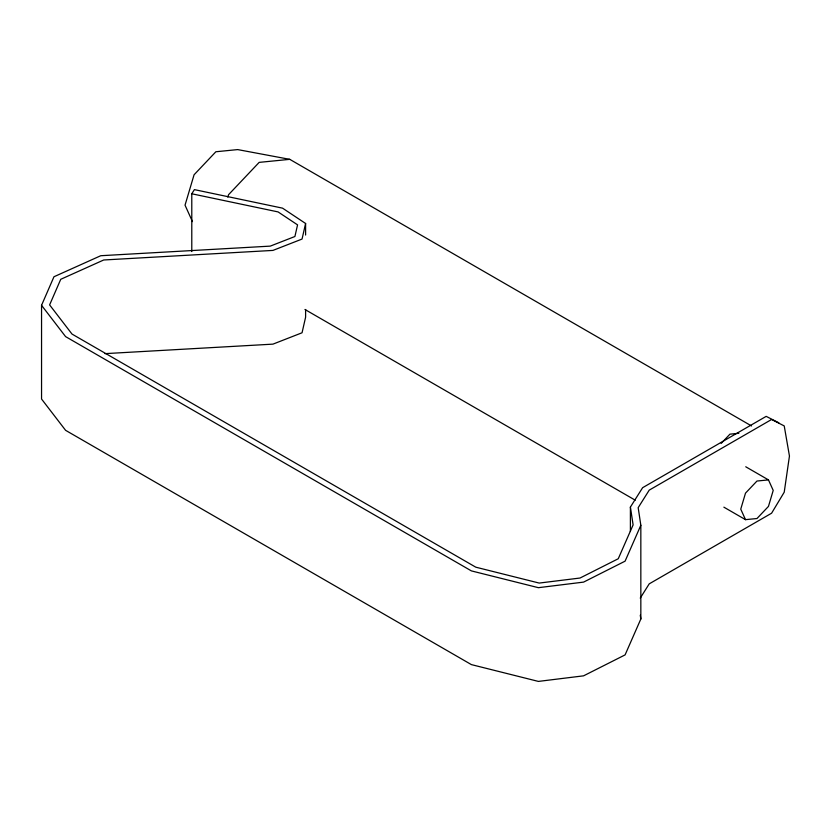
<?xml version="1.0" encoding="UTF-8"?>
<svg xmlns="http://www.w3.org/2000/svg" width="831" height="831" viewBox="0 0 831 831"><rect width="100%" height="100%" fill="white"/><g stroke="black" fill="none" stroke-linecap="round" stroke-linejoin="round"><path stroke-width="1.25" d="M630.397 531.476L630.397 507.087L642.623 487.693L766.182 416.362L778.813 422.792M191.784 251.554L191.784 193.779L278.073 211.915L297.56 224.879L294.912 236.503L270.272 246.121L100.759 255.719L53.963 276.754L41.55 305.309L41.55 399.025L65.587 430.323L471.395 664.613L538.395 681.41L583.591 675.832L625.089 654.89L640.836 619.002L640.836 525.275L638.177 507.679L649.229 490.134L771.594 419.489L784.225 425.919L789.45 456.042L784.225 492.191L771.594 513.205L649.229 583.85L640.244 598.112M191.784 193.779L194.402 189.624L282.55 208.155L305.6 223.487L302.048 239.058L272.952 250.411L103.709 259.989L60.746 279.299L49.611 304.904L72.006 334.062L475.779 567.178L539.194 583.071L580.048 578.023L618.254 558.744L633.108 524.912L630.397 507.087M227.829 197.124L228.556 194.693L259.168 162.377L289.77 159.344L751.546 425.95M640.836 525.275L625.089 561.164L583.591 582.105L538.395 587.683L471.395 570.897L65.587 336.607L41.55 305.309M721.183 443.401L729.93 434.166L738.852 433.283M768.467 479.892L756.979 481.035L745.5 493.147L740.753 509.143L745.5 519.655L756.979 518.523L768.467 506.401L773.214 490.404L768.467 479.892L745.739 466.773M104.997 353.642L272.952 344.138L302.048 332.774L305.6 317.213L305.6 309.506M289.77 159.344L237.687 149.59L215.873 151.751L194.07 174.78L185.033 205.174L192.47 221.617M723.863 507.159L745.5 519.655M304.956 309.485L635.279 500.2M640.265 615.231L640.836 619.002M305.6 223.487L305.6 235.038"/></g></svg>
